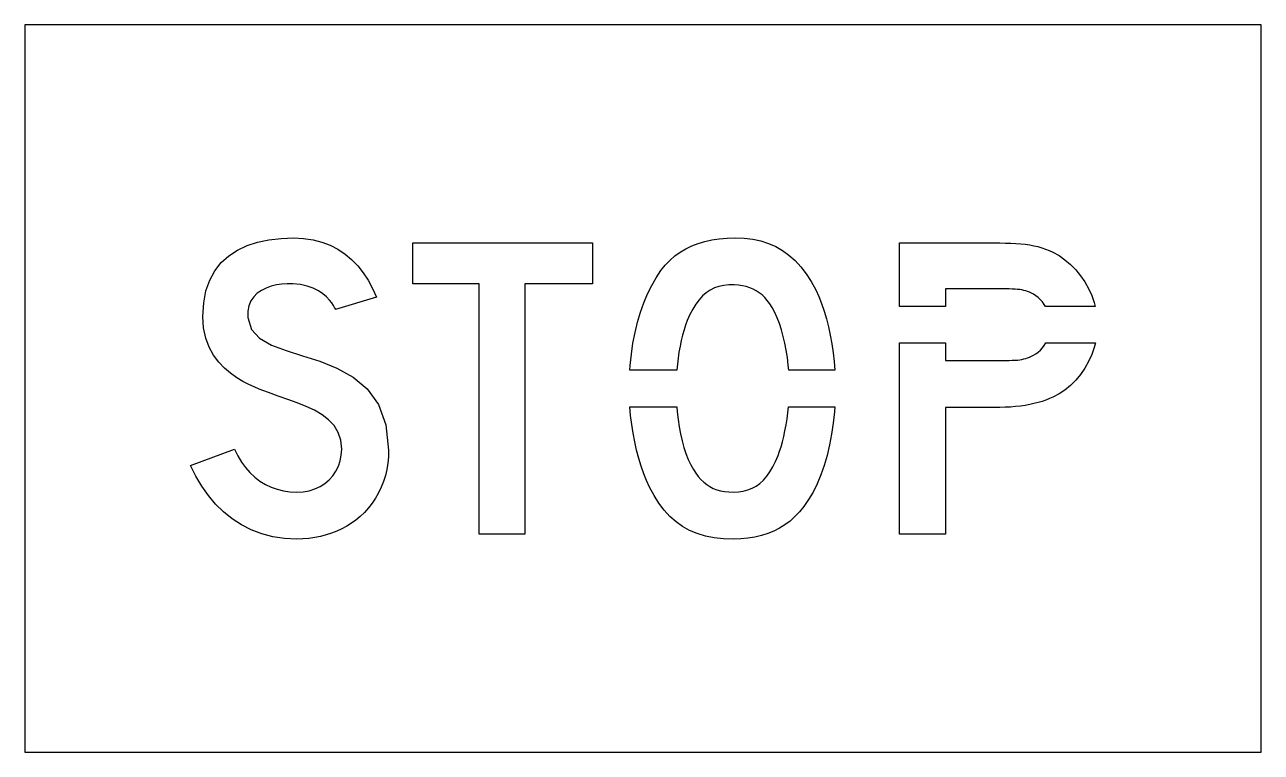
# Model space of a CAD drawing. Extents: x 0 to 17, y 0 to 10.
import ezdxf

# ---------------------------------------------------------------- set-up
doc = ezdxf.new("R2010")
doc.units = 0
doc.layers.add('CUT', color=7, linetype='Continuous')
doc.layers.add('OUTSIDE', color=1, linetype='Continuous')

msp = doc.modelspace()

# ---------------------------------------------------------------- linework, layer by layer
at = {"layer": 'CUT'}
for points in [[(4.9577, 3.802), (4.9325, 3.7208), (4.9017, 3.642), (4.8657, 3.5664), (4.8245, 3.494), (4.7785, 3.4244), (4.7273, 3.3588), (4.6713, 3.2968), (4.6105, 3.2384), (4.5525, 3.1912), (4.4913, 3.1476), (4.4269, 3.1076), (4.3597, 3.0712), (4.2901, 3.0388), (4.2173, 3.0104), (4.1425, 2.9864), (4.0657, 2.9664), (3.9869, 2.9504), (3.9061, 2.9392), (3.8237, 2.932), (3.7401, 2.93), (3.5721, 2.938), (3.4117, 2.9628), (3.2597, 3.0028), (3.1153, 3.0576), (2.9797, 3.1264), (2.8525, 3.2088), (2.7341, 3.3036), (2.6249, 3.41), (2.5245, 3.528), (2.4337, 3.656), (2.3521, 3.7936), (2.2805, 3.9404), (2.8841, 4.1648), (2.9289, 4.0736), (2.9797, 3.9896), (3.0357, 3.9128), (3.0969, 3.8436), (3.1625, 3.782), (3.2333, 3.728), (3.3081, 3.682), (3.3873, 3.644), (3.4701, 3.6144), (3.5569, 3.5928), (3.6469, 3.58), (3.7401, 3.5756), (3.8289, 3.5808), (3.9125, 3.5956), (3.9905, 3.62), (4.0625, 3.6536), (4.1277, 3.6948), (4.1857, 3.744), (4.2365, 3.8), (4.2789, 3.8624), (4.3125, 3.9308), (4.3373, 4.0044), (4.3525, 4.0824), (4.3577, 4.1648), (4.3453, 4.2892), (4.3097, 4.3968), (4.2533, 4.4896), (4.1785, 4.57), (4.0881, 4.6392), (3.9841, 4.7), (3.8693, 4.754), (3.7465, 4.8032), (3.6177, 4.8496), (3.4853, 4.8956), (3.3525, 4.9428), (3.2209, 4.9928), (3.1557, 5.0208), (3.0809, 5.0552), (2.9997, 5.0972), (2.9149, 5.1484), (2.8289, 5.2092), (2.7457, 5.2808), (2.6669, 5.364), (2.5961, 5.4596), (2.5361, 5.5692), (2.4897, 5.6936), (2.4597, 5.8332), (2.4489, 5.9896), (2.4601, 6.176), (2.4917, 6.3424), (2.5437, 6.49), (2.6137, 6.6188), (2.7013, 6.7304), (2.8053, 6.8244), (2.9237, 6.9024), (3.0561, 6.9648), (3.2009, 7.012), (3.3569, 7.0448), (3.5233, 7.064), (3.6981, 7.07), (3.8345, 7.0636), (3.9637, 7.044), (4.0849, 7.012), (4.1989, 6.9684), (4.3049, 6.9132), (4.4033, 6.8472), (4.4945, 6.7712), (4.5777, 6.6856), (4.6533, 6.5904), (4.7217, 6.4872), (4.7821, 6.3752), (4.8349, 6.256), (4.2737, 6.0876), (4.2705, 6.0944), (4.2609, 6.1128), (4.2445, 6.1404), (4.2205, 6.1756), (4.1881, 6.2156), (4.1473, 6.258), (4.0969, 6.3008), (4.0365, 6.3412), (3.9657, 6.378), (3.8837, 6.4076), (3.7901, 6.4288), (3.6841, 6.4384), (3.6093, 6.4396), (3.5341, 6.4344), (3.4593, 6.4236), (3.3869, 6.406), (3.3181, 6.3812), (3.2541, 6.3492), (3.1973, 6.3092), (3.1485, 6.2608), (3.1097, 6.2036), (3.0821, 6.1376), (3.0673, 6.0616), (3.0665, 5.9756), (3.1165, 5.8132), (3.2297, 5.6912), (3.3929, 5.5976), (3.5937, 5.5212), (3.8189, 5.4504), (4.0561, 5.3736), (4.2917, 5.28), (4.5137, 5.1572), (4.7085, 4.9944), (4.8637, 4.78), (4.9665, 4.5028), (5.0033, 4.1508), (5.0005, 4.0604), (4.9917, 3.972), (4.9777, 3.886)], [(6.2457, 3), (6.2457, 6.4384), (5.3337, 6.4384), (5.3337, 7), (7.8037, 7), (7.8037, 6.4384), (6.8773, 6.4384), (6.8773, 3)], [(10.4513, 5.6228), (10.4293, 5.7164), (10.4045, 5.806), (10.3765, 5.8912), (10.3453, 5.9712), (10.3113, 6.0464), (10.2741, 6.1156), (10.2417, 6.166), (10.2081, 6.2108), (10.1733, 6.2508), (10.1361, 6.2864), (10.0973, 6.3172), (10.0565, 6.344), (10.0133, 6.3664), (9.9673, 6.3852), (9.9189, 6.4), (9.8673, 6.4116), (9.8125, 6.4196), (9.7545, 6.4244), (9.6797, 6.4244), (9.6093, 6.4176), (9.5433, 6.4032), (9.4813, 6.3816), (9.4233, 6.3524), (9.3689, 6.3156), (9.3177, 6.2716), (9.2701, 6.2196), (9.2257, 6.16), (9.1841, 6.0924), (9.1453, 6.0168), (9.1089, 5.9332), (9.0853, 5.8712), (9.0637, 5.8044), (9.0437, 5.7332), (9.0253, 5.6584), (9.0093, 5.5804), (8.9949, 5.5), (8.9829, 5.4176), (8.9729, 5.3336), (8.9652, 5.251), (8.3187, 5.251), (8.3229, 5.3164), (8.3397, 5.4724), (8.3625, 5.624), (8.3917, 5.7708), (8.4265, 5.9124), (8.4669, 6.048), (8.5129, 6.1772), (8.5637, 6.2996), (8.6193, 6.4148), (8.6797, 6.522), (8.7441, 6.6212), (8.8057, 6.6948), (8.8709, 6.7616), (8.9397, 6.8216), (9.0129, 6.8748), (9.0905, 6.9212), (9.1721, 6.9616), (9.2589, 6.9952), (9.3501, 7.0224), (9.4469, 7.0436), (9.5485, 7.0584), (9.6557, 7.0672), (9.7689, 7.07), (9.8917, 7.0656), (10.0089, 7.0512), (10.1197, 7.0276), (10.2245, 6.9936), (10.3241, 6.95), (10.4177, 6.8964), (10.5065, 6.8324), (10.5901, 6.7584), (10.6689, 6.6736), (10.7429, 6.578), (10.8121, 6.4716), (10.8777, 6.3544), (10.9181, 6.2636), (10.9557, 6.1668), (10.9901, 6.0648), (11.0213, 5.9576), (11.0493, 5.8464), (11.0741, 5.7316), (11.0949, 5.6132), (11.1125, 5.4924), (11.1261, 5.3696), (11.1356, 5.251), (10.5027, 5.251), (10.4969, 5.3204), (10.4849, 5.4244), (10.4697, 5.5252)], [(13.9333, 6.2496), (13.9013, 6.2756), (13.8669, 6.2984), (13.8397, 6.3116), (13.8137, 6.3228), (13.7881, 6.3328), (13.7625, 6.3412), (13.7365, 6.3484), (13.7093, 6.3544), (13.6801, 6.3592), (13.6489, 6.3628), (13.6145, 6.3652), (13.5765, 6.3672), (13.5349, 6.368), (13.4881, 6.3684), (12.6601, 6.3684), (12.6601, 6.1282), (12.0285, 6.1282), (12.0285, 7), (13.4041, 7), (13.4825, 6.9992), (13.5565, 6.9976), (13.6265, 6.994), (13.6929, 6.9892), (13.7561, 6.9824), (13.8161, 6.9736), (13.8737, 6.9628), (13.9289, 6.95), (13.9821, 6.9348), (14.0337, 6.9172), (14.0841, 6.8968), (14.1337, 6.8736), (14.2197, 6.8264), (14.3013, 6.7696), (14.3781, 6.704), (14.4497, 6.6308), (14.5153, 6.5508), (14.5741, 6.4648), (14.6257, 6.374), (14.6693, 6.2792), (14.7041, 6.1808), (14.7178, 6.1282), (14.0333, 6.1282), (14.0165, 6.1552), (13.9913, 6.1892), (13.9637, 6.2208)], [(14.5153, 5.1932), (14.4497, 5.114), (14.3781, 5.0424), (14.3013, 4.9788), (14.2197, 4.9248), (14.1337, 4.8808), (14.0869, 4.8604), (14.0377, 4.8412), (13.9861, 4.8232), (13.9321, 4.8068), (13.8753, 4.792), (13.8161, 4.7788), (13.7545, 4.7676), (13.6897, 4.758), (13.6225, 4.7504), (13.5525, 4.7448), (13.4797, 4.7416), (13.4041, 4.7404), (12.6601, 4.7404), (12.6601, 3), (12.0285, 3), (12.0285, 5.6262), (12.6601, 5.6262), (12.6601, 5.386), (13.4881, 5.386), (13.5349, 5.3864), (13.5765, 5.3872), (13.6145, 5.3892), (13.6489, 5.3916), (13.6801, 5.3952), (13.7093, 5.4), (13.7365, 5.406), (13.7625, 5.4128), (13.7881, 5.4216), (13.8137, 5.4316), (13.8397, 5.4428), (13.8669, 5.456), (13.9013, 5.476), (13.9333, 5.5), (13.9637, 5.528), (13.9913, 5.5592), (14.0165, 5.5932), (14.0366, 5.6262), (14.7195, 5.6262), (14.7041, 5.5656), (14.6693, 5.466), (14.6257, 5.37), (14.5741, 5.2788)], [(11.0317, 4.0808), (10.9921, 3.9436), (10.9465, 3.8128), (10.8953, 3.6904), (10.8389, 3.5764), (10.7765, 3.4724), (10.7089, 3.3788), (10.6509, 3.3052), (10.5885, 3.2384), (10.5221, 3.1784), (10.4517, 3.1252), (10.3773, 3.0788), (10.2985, 3.0384), (10.2157, 3.0048), (10.1289, 2.9776), (10.0381, 2.9564), (9.9429, 2.9416), (9.8437, 2.9328), (9.7405, 2.93), (9.6045, 2.9344), (9.4769, 2.9488), (9.3577, 2.9724), (9.2457, 3.0064), (9.1413, 3.05), (9.0441, 3.1036), (8.9537, 3.1676), (8.8693, 3.2416), (8.7913, 3.3264), (8.7189, 3.422), (8.6517, 3.5284), (8.5897, 3.6456), (8.5489, 3.7336), (8.5105, 3.8292), (8.4749, 3.9312), (8.4421, 4.0384), (8.4125, 4.1508), (8.3861, 4.2668), (8.3637, 4.3856), (8.3445, 4.5064), (8.3293, 4.6284), (8.3183, 4.749), (8.9644, 4.749), (8.9701, 4.6776), (8.9821, 4.5744), (8.9977, 4.4736), (9.0161, 4.3756), (9.0377, 4.2808), (9.0629, 4.1904), (9.0909, 4.1048), (9.1221, 4.0248), (9.1561, 3.9512), (9.1933, 3.8844), (9.2257, 3.834), (9.2601, 3.7884), (9.2965, 3.7472), (9.3353, 3.7104), (9.3761, 3.6784), (9.4197, 3.6508), (9.4657, 3.6276), (9.5145, 3.6088), (9.5665, 3.594), (9.6213, 3.5836), (9.6793, 3.5776), (9.7405, 3.5756), (9.8121, 3.5788), (9.8789, 3.5884), (9.9417, 3.6052), (10.0005, 3.6284), (10.0557, 3.6588), (10.1073, 3.6964), (10.1557, 3.7412), (10.2013, 3.7936), (10.2441, 3.8536), (10.2841, 3.9216), (10.3221, 3.9972), (10.3581, 4.0808), (10.3789, 4.1368), (10.3989, 4.2), (10.4177, 4.2688), (10.4357, 4.342), (10.4521, 4.4196), (10.4669, 4.5), (10.4801, 4.5824), (10.4913, 4.666), (10.5005, 4.749), (11.1357, 4.749), (11.1313, 4.6784), (11.1157, 4.5236), (11.0937, 4.3716), (11.0657, 4.224)]]:
    msp.add_lwpolyline(points, close=True, dxfattribs=at)
at = {"layer": 'OUTSIDE'}
msp.add_lwpolyline([(0, 0), (17, 0), (17, 10), (0, 10)], close=True, dxfattribs=at)

doc.saveas('drawing.dxf')
